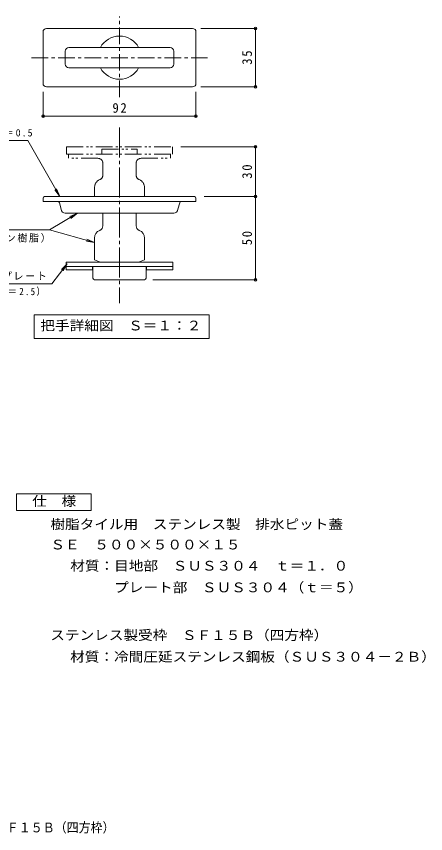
# Model space of a CAD drawing. Units: millimetres, scale not verified, with parts at other scales. Extents: x -297 to 260, y -275 to 226.
# Drawn here: x 13.5 to 259.7, y -274.9 to 216.3 of the extents above; entities that cross this region are included whole.
import ezdxf
from ezdxf.enums import TextEntityAlignment as Align

# ---------------------------------------------------------------- set-up
doc = ezdxf.new("R2010")
doc.units = ezdxf.units.MM
doc.header["$LTSCALE"] = 2
doc.header["$PDMODE"] = 32
doc.header["$PDSIZE"] = 1.6
for name, pattern in [('CHAIN1', [8, 5, -1, 1, -1]), ('CHAIN2', [12, 9, -1, 1, -1]), ('DOUBLE_CHAIN1', [8.8, 5, -1, 0.6, -0.6, 0.6, -1])]:
    doc.linetypes.add(name, pattern=pattern)
for name, color, linetype, lineweight in [('C-0', 3, 'Continuous', 9), ('C-4', 7, 'Continuous', 9), ('D-5', 7, 'Continuous', 9)]:
    doc.layers.add(name, color=color, linetype=linetype, lineweight=lineweight)
doc.layers.add('F-4_F-4ﾚｲﾔ', color=2, linetype='Continuous')
doc.styles.add('ＭＳ ゴシック', font='')
doc.styles.get('ＭＳ ゴシック').set_extended_font_data('MS Gothic')

msp = doc.modelspace()

# ---------------------------------------------------------------- linework, layer by layer
at = {"layer": 'C-0', "linetype": 'CHAIN1'}
for p, q in [((75.557, 167.645), (75.557, 216.28)), ((22.59, 191.446), (128.839, 191.446))]:
    msp.add_line(p, q, dxfattribs=at)
at = {"layer": 'C-0'}
for p, q in [((29.557, 175.946), (29.557, 206.946)), ((119.557, 208.946), (31.557, 208.946)), ((121.557, 175.946), (121.557, 206.946)), ((105.957, 197.546), (45.157, 197.546)), ((42.957, 187.546), (42.957, 195.346)), ((108.157, 187.546), (108.157, 195.346)), ((105.957, 185.346), (45.157, 185.346)), ((31.557, 173.946), (119.557, 173.946)), ((29.557, 107.046), (29.557, 104.946)), ((29.557, 104.946), (121.557, 104.946)), ((120.657, 107.946), (30.457, 107.946)), ((39.367, 104.223), (40.457, 100.446)), ((111.748, 104.223), (110.657, 100.446)), ((121.557, 107.046), (121.557, 104.946)), ((108.157, 97.946), (42.957, 97.946)), ((65.557, 90.446), (65.557, 97.946)), ((85.557, 90.446), (85.557, 97.946)), ((60.557, 83.046), (60.557, 69.846)), ((90.557, 83.03), (90.557, 69.846)), ((60.557, 69.846), (63.557, 68.746)), ((90.557, 69.846), (87.557, 68.746)), ((43.557, 68.446), (107.557, 68.446)), ((43.557, 68.446), (43.557, 63.946)), ((43.557, 65.946), (107.557, 65.946)), ((43.557, 63.946), (59.307, 63.946)), ((59.307, 65.946), (59.307, 63.946)), ((59.557, 58.946), (59.557, 65.946)), ((63.557, 68.746), (63.557, 68.446)), ((87.557, 68.746), (87.557, 68.446)), ((91.557, 58.946), (91.557, 65.946)), ((91.807, 65.946), (91.807, 63.946)), ((91.807, 63.946), (107.557, 63.946)), ((107.557, 68.446), (107.557, 63.946)), ((90.557, 57.946), (60.557, 57.946))]:
    msp.add_line(p, q, dxfattribs=at)
at = {"layer": 'C-0', "linetype": 'CHAIN2'}
msp.add_line((75.557, 149.415), (75.557, 43.83), dxfattribs=at)
at = {"layer": 'C-0', "linetype": 'DOUBLE_CHAIN1'}
for p, q in [((43.657, 137.946), (107.457, 137.946)), ((43.657, 137.946), (43.657, 133.446)), ((107.457, 137.946), (107.457, 133.446)), ((43.657, 133.446), (107.457, 133.446)), ((44.857, 133.446), (44.857, 130.946)), ((64.957, 136.446), (86.157, 136.446)), ((64.957, 136.446), (64.957, 133.446)), ((86.157, 136.446), (86.157, 133.446)), ((106.257, 133.446), (106.257, 130.946)), ((62.557, 130.946), (44.857, 130.946)), ((65.557, 120.946), (65.557, 127.946)), ((85.557, 120.946), (85.557, 127.946)), ((88.557, 130.946), (106.257, 130.946)), ((60.557, 113.546), (60.557, 107.946)), ((90.557, 113.53), (90.557, 107.946))]:
    msp.add_line(p, q, dxfattribs=at)
at = {"layer": 'C-0'}
for centre, radius, start, end in [((31.557, 206.946), 2, 90, 180), ((119.557, 206.946), 2, 0, 90), ((75.557, 191.446), 13, 27.9843, 152.0157), ((45.157, 195.346), 2.2, 90, 180), ((105.957, 195.346), 2.2, 0, 90), ((45.157, 187.546), 2.2, 180, 270), ((105.957, 187.546), 2.2, 270, 0), ((75.557, 191.446), 13, 207.9843, 332.0157), ((31.557, 175.946), 2, 180, 270), ((119.557, 175.946), 2, 270, 0), ((30.457, 107.046), 0.9, 90, 180), ((38.406, 103.946), 1, 16.1012, 90), ((112.708, 103.946), 1, 90, 163.8988), ((120.657, 107.046), 0.9, 0, 90), ((42.957, 100.446), 2.5, 180, 270), ((108.157, 100.446), 2.5, 270, 0), ((62.557, 90.446), 3, 292.02405, 0), ((88.557, 90.446), 3, 180, 247.97595), ((65.557, 83.03), 5, 112.02434, 180), ((85.557, 83.03), 5, 0, 67.97566), ((60.557, 58.946), 1, 180, 270), ((90.557, 58.946), 1, 270, 0)]:
    msp.add_arc(centre, radius, start, end, dxfattribs=at)
at = {"layer": 'C-0', "linetype": 'DOUBLE_CHAIN1'}
for centre, radius, start, end in [((62.557, 127.946), 3, 0, 90), ((88.557, 127.946), 3, 90, 180), ((65.557, 113.53), 5, 112.02371, 180), ((62.557, 120.946), 3, 292.02405, 0), ((88.557, 120.946), 3, 180, 247.97595), ((85.557, 113.53), 5, 0, 67.97629)]:
    msp.add_arc(centre, radius, start, end, dxfattribs=at)
at = {"layer": 'C-4'}
for p, q in [((124.557, 208.946), (157.897, 208.946)), ((157.297, 173.946), (157.297, 208.946)), ((124.557, 173.946), (157.897, 173.946)), ((29.557, 170.946), (29.557, 155.644)), ((121.557, 170.946), (121.557, 155.644)), ((29.557, 156.244), (121.557, 156.244)), ((-45.484, 141.656), (20.495, 141.656)), ((112.457, 137.946), (157.897, 137.946)), ((157.297, 57.946), (157.297, 137.946)), ((39.572, 107.946), (37.698, 112.582)), ((126.557, 107.946), (157.897, 107.946)), ((50.289, 97.946), (45.686, 95.993)), ((-33.46, 88.004), (33.407, 88.004)), ((60.557, 80.351), (55.963, 82.324)), ((44.103, 67.624), (40.592, 64.064)), ((-33.719, 55.477), (34.915, 55.477)), ((95.557, 57.946), (157.897, 57.946)), ((129.414, 22.571), (24.119, 22.571))]:
    msp.add_line(p, q, dxfattribs=at)
for points in [[(20.495, 141.656), (39.572, 107.946), (36.563, 111.939)], [(33.407, 88.004), (50.289, 97.946), (46.348, 94.868)], [(33.407, 88.004), (60.557, 80.351), (55.609, 81.068)], [(34.915, 55.477), (44.103, 67.624), (41.633, 63.277)], [(24.119, 22.571), (24.119, 36.963), (129.414, 36.963), (129.414, 22.571)]]:
    msp.add_lwpolyline(points, dxfattribs=at)
for p in [(157.297, 208.946), (157.297, 173.946), (29.557, 156.244), (121.557, 156.244), (157.297, 137.946), (157.297, 107.946), (157.297, 57.946)]:
    msp.add_point(p, dxfattribs=at)
at = {"layer": 'D-5', "color": 2}
for p, q in [((13.584, -70.75), (58.584, -70.75)), ((13.584, -80.75), (13.584, -70.75)), ((58.584, -70.75), (58.584, -80.75)), ((58.584, -80.75), (13.584, -80.75))]:
    msp.add_line(p, q, dxfattribs=at)

# ---------------------------------------------------------------- texts
at = {"layer": 'C-4', "color": 2, "style": 'ＭＳ ゴシック', "width": 1.1}
msp.add_text('把手詳細図\u3000Ｓ＝１：２', height=5.865, dxfattribs=at).set_placement((27.97, 25.765), align=Align.BOTTOM_LEFT)
at = {"layer": 'C-4', "color": 2, "char_height": 5.865, "attachment_point": 7, "rotation": 90, "style": 'ＭＳ ゴシック'}
for s, insert in [('\\T1.27;\\W0.95;35', (155.297, 187.196)), ('\\T1.27;\\W0.95;30', (155.297, 118.696)), ('\\T1.27;\\W0.95;50', (155.297, 78.696))]:
    msp.add_mtext(s, dxfattribs=dict(at, insert=insert))
at = {"layer": 'C-4', "color": 2, "insert": (71.307, 158.244), "char_height": 5.865, "attachment_point": 7, "style": 'ＭＳ ゴシック'}
msp.add_mtext('\\T1.27;\\W0.95;92', dxfattribs=at)
at = {"layer": 'C-4', "char_height": 4.399, "attachment_point": 7, "style": 'ＭＳ ゴシック'}
for s, insert in [('\\T1.2;把手カバー\u3000ｔ＝0.5', (-44.52, 143.61)), ('\\T1.17;（強化ナイロン樹脂）', (-35.05, 80.269)), ('\\T1.17;ストッパープレート', (-30.344, 57.532)), ('\\T1.27;\\W0.9;（SUS304\u3000ｔ＝2.5）', (-33.426, 48.155))]:
    msp.add_mtext(s, dxfattribs=dict(at, insert=insert))
at = {"layer": 'D-5', "color": 2, "style": 'ＭＳ ゴシック', "width": 1.1}
for s, p in [('仕\u3000様', (23.084, -79.75)), ('樹脂タイル用\u3000ステンレス製\u3000排水ピット蓋', (34.002, -93.644)), ('ＳＥ\u3000５００×５００×１５', (34.002, -105.865)), ('材質：目地部\u3000ＳＵＳ３０４\u3000ｔ＝１．０', (45.945, -118.61)), ('\u3000\u3000\u3000プレート部\u3000ＳＵＳ３０４（ｔ＝５）', (45.945, -131.61)), ('ステンレス製受枠\u3000ＳＦ１５Ｂ（四方枠）', (33.913, -160.286)), ('材質：冷間圧延ステンレス鋼板（ＳＵＳ３０４－２Ｂ）', (45.855, -173.286))]:
    msp.add_text(s, height=5.865, dxfattribs=at).set_placement(p, align=Align.BOTTOM_LEFT)
at = {"layer": 'F-4_F-4ﾚｲﾔ', "style": 'ＭＳ ゴシック', "width": 0.9}
msp.add_text('ＳＥ\u3000５００×５００×１５＋ＳＦ１５Ｂ（四方枠）', height=5.865, dxfattribs=at).set_placement((-100.196, -275.913), align=Align.BOTTOM_LEFT)

doc.saveas('drawing.dxf')
